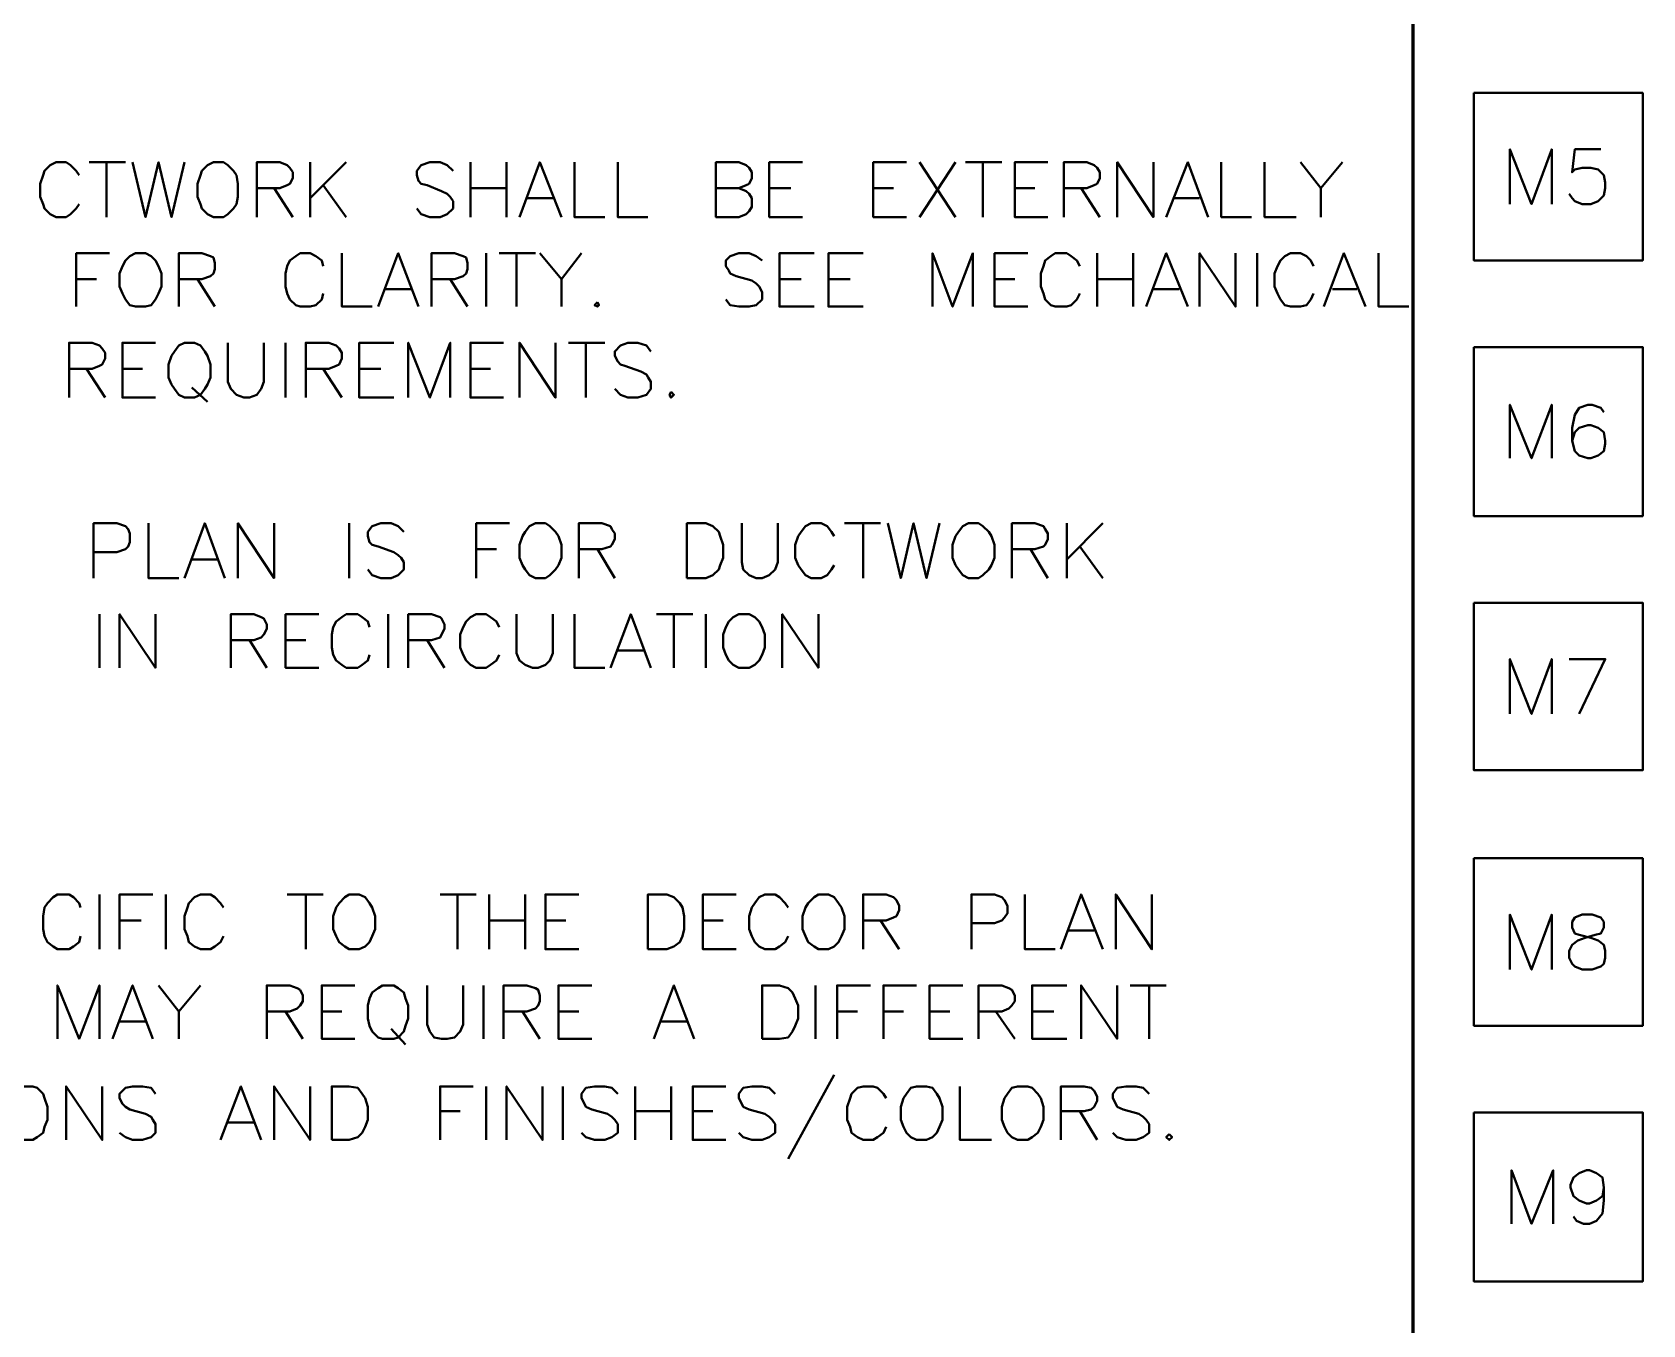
# Model space of a CAD drawing. Header units: inches. Extents: x 5 to 516, y -193 to 129.
# Drawn here: x 369.91 to 381.07, y -173.1 to -164.15 of the extents above; entities that cross this region are included whole.
import ezdxf

# ---------------------------------------------------------------- set-up
doc = ezdxf.new("R2010")
doc.units = ezdxf.units.IN
doc.header["$MEASUREMENT"] = 0
doc.layers.add('PDF10_Geometry', color=7, linetype='Continuous')

msp = doc.modelspace()

# ---------------------------------------------------------------- linework, layer by layer
at = {"layer": 'PDF10_Geometry', "lineweight": 60}
msp.add_lwpolyline([(379.478698, -189.1349122), (379.478698, -155.1162938)], dxfattribs=at)
at = {"layer": 'PDF10_Geometry', "lineweight": 40}
for points in [[(379.8986742, -164.5659066), (381.0686267, -164.5659066), (381.0686267, -165.7258595), (379.8986742, -165.7258595)], [(371.1690321, -165.0458871), (371.1290337, -165.0658863), (371.0890353, -165.1058847), (371.0790357, -165.1358835), (371.0590366, -165.195881), (371.0590366, -165.2858774), (371.0790357, -165.3358754), (371.0890353, -165.3658741), (371.1290337, -165.4058725), (371.1690321, -165.4258717), (371.2390292, -165.4258717), (371.269028, -165.4058725), (371.3090264, -165.3658741), (371.3290256, -165.3358754), (371.3390252, -165.2858774), (371.3390252, -165.195881), (371.3290256, -165.1358835), (371.3090264, -165.1058847), (371.269028, -165.0658863), (371.2390292, -165.0458871)], [(370.6290472, -165.6758615), (370.5890489, -165.6958607), (370.5590501, -165.7258595), (370.5390509, -165.7658579), (370.5190517, -165.8158559), (370.5190517, -165.9058522), (370.5390509, -165.9558502), (370.5590501, -165.9958485), (370.5890489, -166.0358469), (370.6290472, -166.0458465), (370.6990444, -166.0458465), (370.7390428, -166.0358469), (370.7690416, -165.9958485), (370.7890407, -165.9558502), (370.8090399, -165.9058522), (370.8090399, -165.8158559), (370.7890407, -165.7658579), (370.7690416, -165.7258595), (370.7390428, -165.6958607), (370.6990444, -165.6758615)], [(373.8289173, -166.0158477), (373.8089181, -166.0358469), (373.8289173, -166.0458465), (373.8389169, -166.0358469)], [(370.9690402, -166.2958364), (370.9290418, -166.3158356), (370.8990431, -166.3558339), (370.8790439, -166.3858327), (370.8590447, -166.4458303), (370.8590447, -166.5358266), (370.8790439, -166.5858246), (370.8990431, -166.6158234), (370.9290418, -166.6558217), (370.9690402, -166.6758209), (371.0390374, -166.6758209), (371.0790357, -166.6558217), (371.1090345, -166.6158234), (371.1290337, -166.5858246), (371.1490329, -166.5358266), (371.1490329, -166.4458303), (371.1290337, -166.3858327), (371.1090345, -166.3558339), (371.0790357, -166.3158356), (371.0390374, -166.2958364)], [(379.8986742, -166.3258351), (381.0686267, -166.3258351), (381.0686267, -167.4957876), (379.8986742, -167.4957876)], [(374.3389, -166.6358226), (374.3289004, -166.6558217), (374.3389, -166.6758209), (374.3588992, -166.6558217)], [(373.3989449, -167.5457856), (373.3589465, -167.5657848), (373.3289478, -167.6057832), (373.3089486, -167.6357819), (373.2889494, -167.6957795), (373.2889494, -167.7857759), (373.3089486, -167.8357738), (373.3289478, -167.8657726), (373.3589465, -167.905771), (373.3989449, -167.9257702), (373.4689421, -167.9257702), (373.4989409, -167.905771), (373.5389392, -167.8657726), (373.5589384, -167.8357738), (373.5789376, -167.7857759), (373.5789376, -167.6957795), (373.5589384, -167.6357819), (373.5389392, -167.6057832), (373.4989409, -167.5657848), (373.4689421, -167.5457856)], [(374.4488989, -167.9257702), (374.4488989, -167.5457856), (374.5788936, -167.5457856), (374.6288916, -167.5657848), (374.66889, -167.6057832), (374.6788895, -167.6357819), (374.6988887, -167.6957795), (374.6988887, -167.7857759), (374.6788895, -167.8357738), (374.66889, -167.8657726), (374.6288916, -167.905771), (374.5788936, -167.9257702)], [(376.3988231, -167.5457856), (376.3588247, -167.5657848), (376.3288259, -167.6057832), (376.3088267, -167.6357819), (376.2888276, -167.6957795), (376.2888276, -167.7857759), (376.3088267, -167.8357738), (376.3288259, -167.8657726), (376.3588247, -167.905771), (376.3988231, -167.9257702), (376.4688202, -167.9257702), (376.498819, -167.905771), (376.5388174, -167.8657726), (376.5588166, -167.8357738), (376.5788158, -167.7857759), (376.5788158, -167.6957795), (376.5588166, -167.6357819), (376.5388174, -167.6057832), (376.498819, -167.5657848), (376.4688202, -167.5457856)], [(379.8986742, -168.0957633), (381.0686267, -168.0957633), (381.0686267, -169.2557162), (379.8986742, -169.2557162)], [(374.8088843, -168.17576), (374.7688859, -168.1957592), (374.7388871, -168.225758), (374.7188879, -168.2657564), (374.6988887, -168.3157543), (374.6988887, -168.4057507), (374.7188879, -168.4557486), (374.7388871, -168.495747), (374.7688859, -168.5257458), (374.8088843, -168.545745), (374.8788814, -168.545745), (374.9188798, -168.5257458), (374.9488786, -168.495747), (374.9688778, -168.4557486), (374.988877, -168.4057507), (374.988877, -168.3157543), (374.9688778, -168.2657564), (374.9488786, -168.225758), (374.9188798, -168.1957592), (374.8788814, -168.17576)], [(379.8986742, -169.8656914), (381.0686267, -169.8656914), (381.0686267, -171.0256443), (379.8986742, -171.0256443)], [(372.1089871, -170.1156812), (372.0789884, -170.1356804), (372.03899, -170.1756788), (372.0189908, -170.2056776), (371.9989916, -170.2656751), (371.9989916, -170.3556715), (372.0189908, -170.4056695), (372.03899, -170.4456678), (372.0789884, -170.4756666), (372.1089871, -170.4956658), (372.1789843, -170.4956658), (372.2189827, -170.4756666), (372.2489814, -170.4456678), (372.2689806, -170.4056695), (372.2889798, -170.3556715), (372.2889798, -170.2656751), (372.2689806, -170.2056776), (372.2489814, -170.1756788), (372.2189827, -170.1356804), (372.1789843, -170.1156812)], [(374.1789065, -170.4956658), (374.1789065, -170.1156812), (374.3089012, -170.1156812), (374.3588992, -170.1356804), (374.3988975, -170.1756788), (374.4188967, -170.2056776), (374.4288963, -170.2656751), (374.4288963, -170.3556715), (374.4188967, -170.4056695), (374.3988975, -170.4456678), (374.3588992, -170.4756666), (374.3089012, -170.4956658)], [(375.3588653, -170.1156812), (375.3288665, -170.1356804), (375.2888682, -170.1756788), (375.268869, -170.2056776), (375.2488698, -170.2656751), (375.2488698, -170.3556715), (375.268869, -170.4056695), (375.2888682, -170.4456678), (375.3288665, -170.4756666), (375.3588653, -170.4956658), (375.4288625, -170.4956658), (375.4688609, -170.4756666), (375.4988596, -170.4456678), (375.5188588, -170.4056695), (375.538858, -170.3556715), (375.538858, -170.2656751), (375.5188588, -170.2056776), (375.4988596, -170.1756788), (375.4688609, -170.1356804), (375.4288625, -170.1156812)], [(380.6486471, -170.2556755), (380.5986491, -170.2756747), (380.5786499, -170.3056735), (380.5786499, -170.3456719), (380.5986491, -170.3856703), (380.6286479, -170.3956699), (380.7086447, -170.4156691), (380.7586426, -170.4356682), (380.798641, -170.465667), (380.8086406, -170.5056654), (380.8086406, -170.5556634), (380.798641, -170.5956617), (380.7786418, -170.6156609), (380.7186443, -170.6356601), (380.6486471, -170.6356601), (380.5986491, -170.6156609), (380.5786499, -170.5956617), (380.5586508, -170.5556634), (380.5586508, -170.5056654), (380.5786499, -170.465667), (380.6186483, -170.4356682), (380.6686463, -170.4156691), (380.7386435, -170.3956699), (380.7786418, -170.3856703), (380.798641, -170.3456719), (380.798641, -170.3056735), (380.7786418, -170.2756747), (380.7186443, -170.2556755)], [(372.3389812, -170.7456556), (372.3089824, -170.7656548), (372.268984, -170.7956536), (372.2489848, -170.835652), (372.2389852, -170.88565), (372.2389852, -170.9756463), (372.2489848, -171.0256443), (372.268984, -171.0656427), (372.3089824, -171.105641), (372.3389812, -171.1156406), (372.4189779, -171.1156406), (372.4489767, -171.105641), (372.4889751, -171.0656427), (372.4989747, -171.0256443), (372.5189739, -170.9756463), (372.5189739, -170.88565), (372.4989747, -170.835652), (372.4889751, -170.7956536), (372.4489767, -170.7656548), (372.4189779, -170.7456556)], [(374.9688778, -171.1156406), (374.9688778, -170.7456556), (375.0888729, -170.7456556), (375.1488705, -170.7656548), (375.1788692, -170.7956536), (375.1988684, -170.835652), (375.2188676, -170.88565), (375.2188676, -170.9756463), (375.1988684, -171.0256443), (375.1788692, -171.0656427), (375.1488705, -171.105641), (375.0888729, -171.1156406)], [(369.8390895, -171.4456272), (369.8090907, -171.4556268), (369.7690923, -171.4956252), (369.7490931, -171.525624), (369.7390936, -171.5856215), (369.7390936, -171.6756179), (369.7490931, -171.7256159), (369.7690923, -171.7656142), (369.8090907, -171.795613), (369.8390895, -171.8156122), (369.9190862, -171.8156122), (369.949085, -171.795613), (369.9890834, -171.7656142), (369.999083, -171.7256159), (370.0190822, -171.6756179), (370.0190822, -171.5856215), (369.999083, -171.525624), (369.9890834, -171.4956252), (369.949085, -171.4556268), (369.9190862, -171.4456272)], [(371.988992, -171.8156122), (371.988992, -171.4456272), (372.1089871, -171.4456272), (372.1689847, -171.4556268), (372.1989835, -171.4956252), (372.2189827, -171.525624), (372.2389819, -171.5856215), (372.2389819, -171.6756179), (372.2189827, -171.7256159), (372.1989835, -171.7656142), (372.1689847, -171.795613), (372.1089871, -171.8156122)], [(376.0388377, -171.4456272), (375.9988393, -171.4556268), (375.9688406, -171.4956252), (375.9488414, -171.525624), (375.9288422, -171.5856215), (375.9288422, -171.6756179), (375.9488414, -171.7256159), (375.9688406, -171.7656142), (375.9988393, -171.795613), (376.0388377, -171.8156122), (376.1088349, -171.8156122), (376.1488332, -171.795613), (376.178832, -171.7656142), (376.1988312, -171.7256159), (376.2188304, -171.6756179), (376.2188304, -171.5856215), (376.1988312, -171.525624), (376.178832, -171.4956252), (376.1488332, -171.4556268), (376.1088349, -171.4456272)], [(376.7388025, -171.4456272), (376.6988041, -171.4556268), (376.6688053, -171.4956252), (376.6488062, -171.525624), (376.628807, -171.5856215), (376.628807, -171.6756179), (376.6488062, -171.7256159), (376.6688053, -171.7656142), (376.6988041, -171.795613), (376.7388025, -171.8156122), (376.8087997, -171.8156122), (376.8387984, -171.795613), (376.8787968, -171.7656142), (376.898796, -171.7256159), (376.9187952, -171.6756179), (376.9187952, -171.5856215), (376.898796, -171.525624), (376.8787968, -171.4956252), (376.8387984, -171.4556268), (376.8087997, -171.4456272)], [(379.8986742, -171.6256199), (381.0686267, -171.6256199), (381.0686267, -172.7955724), (379.8986742, -172.7955724)], [(377.7887565, -171.7756138), (377.7687573, -171.795613), (377.7887565, -171.8156122), (377.8087557, -171.795613)]]:
    msp.add_lwpolyline(points, close=True, dxfattribs=at)
for points in [[(380.1486606, -165.3358754), (380.1486606, -164.9558908), (380.2986545, -165.3358754), (380.4386489, -164.9558908), (380.4386489, -165.3358754)], [(380.7786384, -164.9558908), (380.5986457, -164.9558908), (380.5786466, -165.1158843), (380.5986457, -165.0958851), (380.6486437, -165.0858855), (380.7086413, -165.0858855), (380.7586392, -165.0958851), (380.7986376, -165.1358835), (380.8086372, -165.1858814), (380.8086372, -165.2258798), (380.7986376, -165.2758778), (380.7586392, -165.3158762), (380.7086413, -165.3358754), (380.6486437, -165.3358754), (380.5986457, -165.3158762), (380.5786466, -165.295877), (380.5586474, -165.2658782)], [(370.2390732, -165.1358835), (370.2190741, -165.1058847), (370.1790757, -165.0658863), (370.1490769, -165.0458871), (370.0790797, -165.0458871), (370.0390814, -165.0658863), (369.999083, -165.1058847), (369.9890834, -165.1358835), (369.9690842, -165.195881), (369.9690842, -165.2858774), (369.9890834, -165.3358754), (369.999083, -165.3658741), (370.0390814, -165.4058725), (370.0790797, -165.4258717), (370.1490769, -165.4258717), (370.1790757, -165.4058725), (370.2190741, -165.3658741), (370.2390732, -165.3358754)], [(370.3090602, -165.0458871), (370.5590501, -165.0458871)], [(370.4290554, -165.0458871), (370.4290554, -165.4258717)], [(370.6090548, -165.0458871), (370.6990512, -165.4258717), (370.7890475, -165.0458871), (370.8790439, -165.4258717), (370.9690402, -165.0458871)], [(371.4690131, -165.4258717), (371.4690131, -165.0458871), (371.6290066, -165.0458871), (371.6790046, -165.0658863), (371.6990038, -165.0858855), (371.719003, -165.1158843), (371.719003, -165.1558827), (371.6990038, -165.195881), (371.6790046, -165.2058806), (371.6290066, -165.2258798), (371.4690131, -165.2258798)], [(372.0889947, -165.0458871), (371.8390049, -165.295877)], [(371.8390083, -165.0458871), (371.8390083, -165.4258717)], [(372.8289579, -165.1058847), (372.7889595, -165.0658863), (372.7389616, -165.0458871), (372.6689644, -165.0458871), (372.6089668, -165.0658863), (372.578968, -165.1058847), (372.578968, -165.1358835), (372.5889676, -165.1758818), (372.6089668, -165.195881), (372.6489652, -165.2058806), (372.7489611, -165.245879), (372.7889595, -165.2658782), (372.8089587, -165.2858774), (372.8289579, -165.3158762), (372.8289579, -165.3658741), (372.7889595, -165.4058725), (372.7389616, -165.4258717), (372.6689644, -165.4258717), (372.6089668, -165.4058725), (372.578968, -165.3658741)], [(372.948953, -165.0458871), (372.948953, -165.4258717)], [(373.198953, -165.0458871), (373.198953, -165.4258717)], [(373.288946, -165.4258717), (373.4289403, -165.0458871), (373.5789342, -165.4258717)], [(373.6689238, -165.0458871), (373.6689238, -165.4258717), (373.8789153, -165.4258717)], [(373.9689184, -165.0458871), (373.9689184, -165.4258717), (374.1789099, -165.4258717)], [(374.8088843, -165.2258798), (374.8588822, -165.245879), (374.8788814, -165.2658782), (374.8988806, -165.295877), (374.8988806, -165.3558745), (374.8788814, -165.3858733), (374.8588822, -165.4058725), (374.8088843, -165.4258717), (374.6488908, -165.4258717), (374.6488908, -165.0458871), (374.8088843, -165.0458871), (374.8588822, -165.0658863), (374.8788814, -165.0858855), (374.8988806, -165.1158843), (374.8988806, -165.1558827), (374.8788814, -165.195881), (374.8588822, -165.2058806), (374.8088843, -165.2258798), (374.6488908, -165.2258798)], [(375.248863, -165.4258717), (375.0188723, -165.4258717), (375.0188723, -165.0458871), (375.248863, -165.0458871)], [(375.9688338, -165.4258717), (375.7388431, -165.4258717), (375.7388431, -165.0458871), (375.9688338, -165.0458871)], [(376.3088166, -165.0458871), (376.0588267, -165.4258717)], [(376.0588301, -165.0458871), (376.30882, -165.4258717)], [(376.3788171, -165.0458871), (376.628807, -165.0458871)], [(376.4988122, -165.0458871), (376.4988122, -165.4258717)], [(376.9488008, -165.4258717), (376.7188101, -165.4258717), (376.7188101, -165.0458871), (376.9488008, -165.0458871)], [(377.0587895, -165.4258717), (377.0587895, -165.0458871), (377.218783, -165.0458871), (377.268781, -165.0658863), (377.2887802, -165.0858855), (377.3087794, -165.1158843), (377.3087794, -165.1558827), (377.2887802, -165.195881), (377.268781, -165.2058806), (377.218783, -165.2258798), (377.0587895, -165.2258798)], [(377.4287711, -165.4258717), (377.4287711, -165.0458871), (377.6787609, -165.4258717), (377.6787609, -165.0458871)], [(377.7687641, -165.4258717), (377.918758, -165.0458871), (378.0587523, -165.4258717)], [(378.1487418, -165.0458871), (378.1487418, -165.4258717), (378.3587333, -165.4258717)], [(378.4487364, -165.0458871), (378.4487364, -165.4258717), (378.6687275, -165.4258717)], [(378.6987229, -165.0458871), (378.8387172, -165.2258798), (378.8387172, -165.4258717)], [(378.9887077, -165.0458871), (378.8387138, -165.2258798)], [(371.5890083, -165.2258798), (371.719003, -165.4258717)], [(371.9290012, -165.2058806), (372.0889947, -165.4258717)], [(372.948953, -165.2258798), (373.1989429, -165.2258798)], [(373.3389406, -165.295877), (373.5189333, -165.295877)], [(375.0188723, -165.2258798), (375.1688663, -165.2258798)], [(375.7388431, -165.2258798), (375.8788374, -165.2258798)], [(376.7188101, -165.2258798), (376.8588044, -165.2258798)], [(377.1787846, -165.2258798), (377.3087794, -165.4258717)], [(377.8287548, -165.295877), (377.9987479, -165.295877)], [(370.2190673, -166.0458465), (370.2190673, -165.6758615), (370.4490579, -165.6758615)], [(370.9290418, -166.0458465), (370.9290418, -165.6758615), (371.0890353, -165.6758615), (371.1490329, -165.6958607), (371.1690321, -165.7058603), (371.1790317, -165.7458587), (371.1790317, -165.7858571), (371.1690321, -165.8158559), (371.1490329, -165.835855), (371.0890353, -165.8558542), (370.9290418, -165.8558542)], [(371.9290012, -165.7658579), (371.9190016, -165.7258595), (371.8790033, -165.6958607), (371.8390049, -165.6758615), (371.7690077, -165.6758615), (371.7390089, -165.6958607), (371.6990106, -165.7258595), (371.6790114, -165.7658579), (371.6690118, -165.8158559), (371.6690118, -165.9058522), (371.6790114, -165.9558502), (371.6990106, -165.9958485), (371.7390089, -166.0358469), (371.7690077, -166.0458465), (371.8390049, -166.0458465), (371.8790033, -166.0358469), (371.9190016, -165.9958485), (371.9290012, -165.9558502)], [(372.0589926, -165.6758615), (372.0589926, -166.0458465), (372.268984, -166.0458465)], [(372.308979, -166.0458465), (372.4489733, -165.6758615), (372.5889676, -166.0458465)], [(372.6789742, -166.0458465), (372.6789742, -165.6758615), (372.8389677, -165.6758615), (372.8989652, -165.6958607), (372.9189644, -165.7058603), (372.928964, -165.7458587), (372.928964, -165.7858571), (372.9189644, -165.8158559), (372.8989652, -165.835855), (372.8389677, -165.8558542), (372.6789742, -165.8558542)], [(373.0589519, -165.6758615), (373.0589519, -166.0458465)], [(373.1489449, -165.6758615), (373.3989347, -165.6758615)], [(373.26894, -165.6758615), (373.26894, -166.0458465)], [(373.4289335, -165.6758615), (373.5789274, -165.8558542), (373.5789274, -166.0458465)], [(373.7189319, -165.6758615), (373.5789376, -165.8558542)], [(374.9688778, -165.7258595), (374.9288794, -165.6958607), (374.8788814, -165.6758615), (374.8088843, -165.6758615), (374.7488867, -165.6958607), (374.7188879, -165.7258595), (374.7188879, -165.7658579), (374.7388871, -165.7958567), (374.7488867, -165.8158559), (374.7888851, -165.835855), (374.8988806, -165.8658538), (374.9288794, -165.885853), (374.9488786, -165.9058522), (374.9688778, -165.9458506), (374.9688778, -165.9958485), (374.9288794, -166.0358469), (374.8788814, -166.0458465), (374.8088843, -166.0458465), (374.7488867, -166.0358469), (374.7188879, -165.9958485)], [(375.3288632, -166.0458465), (375.0888729, -166.0458465), (375.0888729, -165.6758615), (375.3288632, -165.6758615)], [(375.6688426, -166.0458465), (375.4288523, -166.0458465), (375.4288523, -165.6758615), (375.6688426, -165.6758615)], [(376.1488231, -166.0458465), (376.1488231, -165.6758615), (376.2888174, -166.0458465), (376.4288117, -165.6758615), (376.4288117, -166.0458465)], [(376.8087997, -166.0458465), (376.578809, -166.0458465), (376.578809, -165.6758615), (376.8087997, -165.6758615)], [(377.1687884, -165.7658579), (377.1487892, -165.7258595), (377.1087909, -165.6958607), (377.0787921, -165.6758615), (376.9987953, -165.6758615), (376.9687966, -165.6958607), (376.9287982, -165.7258595), (376.9187986, -165.7658579), (376.8987994, -165.8158559), (376.8987994, -165.9058522), (376.9187986, -165.9558502), (376.9287982, -165.9958485), (376.9687966, -166.0358469), (376.9987953, -166.0458465), (377.0787921, -166.0458465), (377.1087909, -166.0358469), (377.1487892, -165.9958485), (377.1687884, -165.9558502)], [(377.2887836, -165.6758615), (377.2887836, -166.0458465)], [(377.53877, -165.6758615), (377.53877, -166.0458465)], [(377.628763, -166.0458465), (377.7687573, -165.6758615), (377.9187512, -166.0458465)], [(377.9987581, -166.0458465), (377.9987581, -165.6758615), (378.248748, -166.0458465), (378.248748, -165.6758615)], [(378.3987419, -165.6758615), (378.3987419, -166.0458465)], [(378.7887159, -165.7658579), (378.7687167, -165.7258595), (378.7387179, -165.6958607), (378.6987195, -165.6758615), (378.6287224, -165.6758615), (378.588724, -165.6958607), (378.5587252, -165.7258595), (378.538726, -165.7658579), (378.5187268, -165.8158559), (378.5187268, -165.9058522), (378.538726, -165.9558502), (378.5587252, -165.9958485), (378.588724, -166.0358469), (378.6287224, -166.0458465), (378.6987195, -166.0458465), (378.7387179, -166.0358469), (378.7687167, -165.9958485), (378.7887159, -165.9558502)], [(378.8587164, -166.0458465), (378.9987107, -165.6758615), (379.1487046, -166.0458465)], [(379.2387078, -165.6758615), (379.2387078, -166.0458465), (379.4486992, -166.0458465)], [(370.2190673, -165.8558542), (370.3590616, -165.8558542)], [(371.0590332, -165.8558542), (371.1790283, -166.0458465)], [(372.8089655, -165.8558542), (372.9289606, -166.0458465)], [(375.0888729, -165.8558542), (375.2388668, -165.8558542)], [(375.4288523, -165.8558542), (375.5788462, -165.8558542)], [(376.578809, -165.8558542), (376.7188033, -165.8558542)], [(377.2887836, -165.8558542), (377.5387734, -165.8558542)], [(372.3589872, -165.9258514), (372.5389798, -165.9258514)], [(377.6787711, -165.9258514), (377.8587638, -165.9258514)], [(378.9187208, -165.9258514), (379.0887138, -165.9258514)], [(370.1690727, -166.6758209), (370.1690727, -166.2958364), (370.3290662, -166.2958364), (370.3790642, -166.3158356), (370.3990634, -166.3358347), (370.4190625, -166.3658335), (370.4190625, -166.4058319), (370.3990634, -166.4458303), (370.3790642, -166.4558299), (370.3290662, -166.4758291), (370.1690727, -166.4758291)], [(370.7690449, -166.6758209), (370.5390543, -166.6758209), (370.5390543, -166.2958364), (370.7690449, -166.2958364)], [(371.2690212, -166.2958364), (371.2690212, -166.5658254), (371.2890204, -166.6158234), (371.3290188, -166.6558217), (371.3790168, -166.6758209), (371.4190152, -166.6758209), (371.4690131, -166.6558217), (371.4990119, -166.6158234), (371.5190111, -166.5658254), (371.5190111, -166.2958364)], [(371.669005, -166.2958364), (371.669005, -166.6758209)], [(371.8090061, -166.6758209), (371.8090061, -166.2958364), (371.9689996, -166.2958364), (372.0189976, -166.3158356), (372.0389968, -166.3358347), (372.0589959, -166.3658335), (372.0589959, -166.4058319), (372.0389968, -166.4458303), (372.0189976, -166.4558299), (371.9689996, -166.4758291), (371.8090061, -166.4758291)], [(372.4189779, -166.6758209), (372.1789877, -166.6758209), (372.1789877, -166.2958364), (372.4189779, -166.2958364)], [(372.5189807, -166.6758209), (372.5189807, -166.2958364), (372.6689746, -166.6758209), (372.8089689, -166.2958364), (372.8089689, -166.6758209)], [(373.1789437, -166.6758209), (372.948953, -166.6758209), (372.948953, -166.2958364), (373.1789437, -166.2958364)], [(373.288946, -166.6758209), (373.288946, -166.2958364), (373.5389358, -166.6758209), (373.5389358, -166.2958364)], [(373.6289254, -166.2958364), (373.8789153, -166.2958364)], [(373.7489205, -166.2958364), (373.7489205, -166.6758209)], [(374.1989124, -166.3558339), (374.1689137, -166.3158356), (374.1089161, -166.2958364), (374.0389189, -166.2958364), (373.988921, -166.3158356), (373.9489226, -166.3558339), (373.9489226, -166.3858327), (373.9689218, -166.4258311), (373.988921, -166.4458303), (374.0189197, -166.4558299), (374.1289153, -166.4958282), (374.1689137, -166.5158274), (374.1789132, -166.5358266), (374.1989124, -166.5658254), (374.1989124, -166.6158234), (374.1689137, -166.6558217), (374.1089161, -166.6758209), (374.0389189, -166.6758209), (373.988921, -166.6558217), (373.9489226, -166.6158234)], [(370.2890678, -166.4758291), (370.4190625, -166.6758209)], [(370.5390543, -166.4758291), (370.6790486, -166.4758291)], [(371.9290012, -166.4758291), (372.0589959, -166.6758209)], [(372.1789877, -166.4758291), (372.3289816, -166.4758291)], [(372.948953, -166.4758291), (373.0889473, -166.4758291)], [(371.0190348, -166.6058238), (371.1290303, -166.7058197)], [(380.1486606, -167.0958039), (380.1486606, -166.7258189), (380.2986545, -167.0958039), (380.4386489, -166.7258189), (380.4386489, -167.0958039)], [(380.7986376, -166.7758169), (380.7786384, -166.7458181), (380.7186409, -166.7258189), (380.6886421, -166.7258189), (380.6286445, -166.7458181), (380.5986457, -166.7958161), (380.5786466, -166.8858124), (380.5786466, -166.9758087), (380.5986457, -167.0458059), (380.6286445, -167.0758047), (380.6886421, -167.0958039), (380.7086413, -167.0958039), (380.7586392, -167.0758047), (380.7986376, -167.0458059), (380.8086372, -166.9958079), (380.8086372, -166.9758087), (380.7986376, -166.9158112), (380.7586392, -166.8858124), (380.7086413, -166.8658132), (380.6886421, -166.8658132), (380.6286445, -166.8858124), (380.5986457, -166.9158112), (380.5786466, -166.9758087)], [(370.3390624, -167.9257702), (370.3390624, -167.5457856), (370.4990559, -167.5457856), (370.5590535, -167.5657848), (370.5790527, -167.585784), (370.5890523, -167.6157828), (370.5890523, -167.6757803), (370.5790527, -167.7057791), (370.5590535, -167.7257783), (370.4990559, -167.7457775), (370.3390624, -167.7457775)], [(370.7190538, -167.5457856), (370.7190538, -167.9257702), (370.9290452, -167.9257702)], [(370.9690402, -167.9257702), (371.1090345, -167.5457856), (371.2490288, -167.9257702)], [(371.3390218, -167.9257702), (371.3390218, -167.5457856), (371.5890116, -167.9257702), (371.5890116, -167.5457856)], [(372.1089871, -167.5457856), (372.1089871, -167.9257702)], [(372.4889785, -167.6057832), (372.4489801, -167.5657848), (372.3989821, -167.5457856), (372.328985, -167.5457856), (372.2689874, -167.5657848), (372.2389886, -167.6057832), (372.2389886, -167.6357819), (372.2489882, -167.6757803), (372.2689874, -167.6957795), (372.3089858, -167.7057791), (372.4189813, -167.7457775), (372.4489801, -167.7657767), (372.4689793, -167.7857759), (372.4889785, -167.8157746), (372.4889785, -167.8657726), (372.4489801, -167.905771), (372.3989821, -167.9257702), (372.328985, -167.9257702), (372.2689874, -167.905771), (372.2389886, -167.8657726)], [(372.9889514, -167.9257702), (372.9889514, -167.5457856), (373.2189421, -167.5457856)], [(373.698926, -167.9257702), (373.698926, -167.5457856), (373.8589195, -167.5457856), (373.918917, -167.5657848), (373.9289166, -167.585784), (373.9489158, -167.6157828), (373.9489158, -167.6557811), (373.9289166, -167.6957795), (373.918917, -167.7057791), (373.8589195, -167.7257783), (373.698926, -167.7257783)], [(374.8288767, -167.5457856), (374.8288767, -167.8157746), (374.8388763, -167.8657726), (374.8788746, -167.905771), (374.9288726, -167.9257702), (374.968871, -167.9257702), (375.018869, -167.905771), (375.0588673, -167.8657726), (375.0788665, -167.8157746), (375.0788665, -167.5457856)], [(375.4688507, -167.6357819), (375.4488515, -167.6057832), (375.4188527, -167.5657848), (375.3788543, -167.5457856), (375.3088572, -167.5457856), (375.2688588, -167.5657848), (375.23886, -167.6057832), (375.2188608, -167.6357819), (375.1988616, -167.6957795), (375.1988616, -167.7857759), (375.2188608, -167.8357738), (375.23886, -167.8657726), (375.2688588, -167.905771), (375.3088572, -167.9257702), (375.3788543, -167.9257702), (375.4188527, -167.905771), (375.4488515, -167.8657726), (375.4688507, -167.8357738)], [(375.5388512, -167.5457856), (375.7888411, -167.5457856)], [(375.6688426, -167.5457856), (375.6688426, -167.9257702)], [(375.8388458, -167.5457856), (375.9288422, -167.9257702), (376.0188385, -167.5457856), (376.1088349, -167.9257702), (376.1988312, -167.5457856)], [(376.6988041, -167.9257702), (376.6988041, -167.5457856), (376.8587976, -167.5457856), (376.9187952, -167.5657848), (376.9287948, -167.585784), (376.948794, -167.6157828), (376.948794, -167.6557811), (376.9287948, -167.6957795), (376.9187952, -167.7057791), (376.8587976, -167.7257783), (376.6988041, -167.7257783)], [(377.3287819, -167.5457856), (377.0787921, -167.7957754)], [(377.0787955, -167.5457856), (377.0787955, -167.9257702)], [(372.9889514, -167.7257783), (373.1289457, -167.7257783)], [(373.8289173, -167.7257783), (373.9489124, -167.9257702)], [(376.8287955, -167.7257783), (376.9487906, -167.9257702)], [(377.1687884, -167.7057791), (377.3287819, -167.9257702)], [(371.0190348, -167.7957754), (371.1990275, -167.7957754)], [(370.3790608, -168.17576), (370.3790608, -168.545745)], [(370.5190483, -168.545745), (370.5190483, -168.17576), (370.7690382, -168.545745), (370.7690382, -168.17576)], [(371.2890272, -168.545745), (371.2890272, -168.17576), (371.4490207, -168.17576), (371.4990187, -168.1957592), (371.5190179, -168.2057588), (371.5390171, -168.2457572), (371.5390171, -168.275756), (371.5190179, -168.3157543), (371.4990187, -168.3357535), (371.4490207, -168.3557527), (371.2890272, -168.3557527)], [(371.8989957, -168.545745), (371.669005, -168.545745), (371.669005, -168.17576), (371.8989957, -168.17576)], [(372.2489882, -168.2657564), (372.2389886, -168.225758), (372.1989903, -168.1957592), (372.1689915, -168.17576), (372.0889947, -168.17576), (372.0589959, -168.1957592), (372.0189976, -168.225758), (371.9989984, -168.2657564), (371.9889988, -168.3157543), (371.9889988, -168.4057507), (371.9989984, -168.4557486), (372.0189976, -168.495747), (372.0589959, -168.5257458), (372.0889947, -168.545745), (372.1689915, -168.545745), (372.1989903, -168.5257458), (372.2389886, -168.495747), (372.2489882, -168.4557486)], [(372.3789796, -168.17576), (372.3789796, -168.545745)], [(372.5189807, -168.545745), (372.5189807, -168.17576), (372.6789742, -168.17576), (372.7389717, -168.1957592), (372.7489713, -168.2057588), (372.7689705, -168.2457572), (372.7689705, -168.275756), (372.7489713, -168.3157543), (372.7389717, -168.3357535), (372.6789742, -168.3557527), (372.5189807, -168.3557527)], [(373.1489449, -168.2657564), (373.1289457, -168.225758), (373.0889473, -168.1957592), (373.0589486, -168.17576), (372.9889514, -168.17576), (372.948953, -168.1957592), (372.9189542, -168.225758), (372.8989551, -168.2657564), (372.8789559, -168.3157543), (372.8789559, -168.4057507), (372.8989551, -168.4557486), (372.9189542, -168.495747), (372.948953, -168.5257458), (372.9889514, -168.545745), (373.0589486, -168.545745), (373.0889473, -168.5257458), (373.1289457, -168.495747), (373.1489449, -168.4557486)], [(373.26894, -168.17576), (373.26894, -168.4457491), (373.2889392, -168.495747), (373.3289376, -168.5257458), (373.3789356, -168.545745), (373.4189339, -168.545745), (373.4689319, -168.5257458), (373.4989307, -168.495747), (373.5189299, -168.4457491), (373.5189299, -168.17576)], [(373.6689238, -168.17576), (373.6689238, -168.545745), (373.8789153, -168.545745)], [(373.9189238, -168.545745), (374.0589181, -168.17576), (374.1989124, -168.545745)], [(374.2389108, -168.17576), (374.4889007, -168.17576)], [(374.3589059, -168.17576), (374.3589059, -168.545745)], [(374.5788902, -168.17576), (374.5788902, -168.545745)], [(375.1088653, -168.545745), (375.1088653, -168.17576), (375.3588552, -168.545745), (375.3588552, -168.17576)], [(371.4190185, -168.3557527), (371.5390137, -168.545745)], [(371.669005, -168.3557527), (371.8089993, -168.3557527)], [(372.648972, -168.3557527), (372.7689671, -168.545745)], [(373.9689184, -168.4257499), (374.1489111, -168.4257499)], [(380.1486606, -168.865732), (380.1486606, -168.4857474), (380.2986545, -168.865732), (380.4386489, -168.4857474), (380.4386489, -168.865732)], [(380.6286479, -168.865732), (380.8086406, -168.4857474), (380.5586508, -168.4857474)], [(370.2490695, -170.2056776), (370.2390699, -170.1756788), (370.1990715, -170.1356804), (370.1690727, -170.1156812), (370.0890759, -170.1156812), (370.0590772, -170.1356804), (370.0190788, -170.1756788), (369.9990796, -170.2056776), (369.98908, -170.2656751), (369.98908, -170.3556715), (369.9990796, -170.4056695), (370.0190788, -170.4456678), (370.0590772, -170.4756666), (370.0890759, -170.4956658), (370.1690727, -170.4956658), (370.1990715, -170.4756666), (370.2390699, -170.4456678), (370.2490695, -170.4056695)], [(370.3790608, -170.1156812), (370.3790608, -170.4956658)], [(370.5190483, -170.4956658), (370.5190483, -170.1156812), (370.749039, -170.1156812)], [(370.8390353, -170.1156812), (370.8390353, -170.4956658)], [(371.2390326, -170.2056776), (371.2190335, -170.1756788), (371.1790351, -170.1356804), (371.1490363, -170.1156812), (371.0790391, -170.1156812), (371.0390408, -170.1356804), (370.9990424, -170.1756788), (370.9890428, -170.2056776), (370.9690436, -170.2656751), (370.9690436, -170.3556715), (370.9890428, -170.4056695), (370.9990424, -170.4456678), (371.0390408, -170.4756666), (371.0790391, -170.4956658), (371.1490363, -170.4956658), (371.1790351, -170.4756666), (371.2190335, -170.4456678), (371.2390326, -170.4056695)], [(371.6790148, -170.1156812), (371.9290046, -170.1156812)], [(371.8090061, -170.1156812), (371.8090061, -170.4956658)], [(372.7389649, -170.1156812), (372.9889548, -170.1156812)], [(372.8589601, -170.1156812), (372.8589601, -170.4956658)], [(373.0789579, -170.1156812), (373.0789579, -170.4956658)], [(373.3289444, -170.1156812), (373.3289444, -170.4956658)], [(373.6989226, -170.4956658), (373.4689319, -170.4956658), (373.4689319, -170.1156812), (373.6989226, -170.1156812)], [(374.7888885, -170.4956658), (374.5588978, -170.4956658), (374.5588978, -170.1156812), (374.7888885, -170.1156812)], [(375.1488637, -170.2056776), (375.1288645, -170.1756788), (375.0888661, -170.1356804), (375.0588673, -170.1156812), (374.9888702, -170.1156812), (374.9488718, -170.1356804), (374.918873, -170.1756788), (374.8988738, -170.2056776), (374.8788746, -170.2656751), (374.8788746, -170.3556715), (374.8988738, -170.4056695), (374.918873, -170.4456678), (374.9488718, -170.4756666), (374.9888702, -170.4956658), (375.0588673, -170.4956658), (375.0888661, -170.4756666), (375.1288645, -170.4456678), (375.1488637, -170.4056695)], [(375.6688426, -170.4956658), (375.6688426, -170.1156812), (375.8288361, -170.1156812), (375.878834, -170.1356804), (375.8988332, -170.1556796), (375.9188324, -170.195678), (375.9188324, -170.2256768), (375.8988332, -170.2656751), (375.878834, -170.2756747), (375.8288361, -170.2956739), (375.6688426, -170.2956739)], [(376.4188155, -170.4956658), (376.4188155, -170.1156812), (376.578809, -170.1156812), (376.628807, -170.1356804), (376.6488062, -170.1556796), (376.6688053, -170.195678), (376.6688053, -170.245676), (376.6488062, -170.2756747), (376.628807, -170.2956739), (376.578809, -170.3156731), (376.4188155, -170.3156731)], [(376.7887971, -170.1156812), (376.7887971, -170.4956658), (376.9987886, -170.4956658)], [(377.0387971, -170.4956658), (377.1787914, -170.1156812), (377.3287853, -170.4956658)], [(377.4187749, -170.4956658), (377.4187749, -170.1156812), (377.6687647, -170.4956658), (377.6687647, -170.1156812)], [(370.5190483, -170.2956739), (370.6690422, -170.2956739)], [(373.0789579, -170.2956739), (373.3289478, -170.2956739)], [(373.4689319, -170.2956739), (373.6089262, -170.2956739)], [(374.5588978, -170.2956739), (374.6988921, -170.2956739)], [(375.7888377, -170.2956739), (375.9188324, -170.4956658)], [(380.1486606, -170.6356601), (380.1486606, -170.2556755), (380.2986545, -170.6356601), (380.4386489, -170.2556755), (380.4386489, -170.6356601)], [(377.0887917, -170.3656711), (377.2687844, -170.3656711)], [(370.0890759, -171.1156406), (370.0890759, -170.7456556), (370.2390699, -171.1156406), (370.3790642, -170.7456556), (370.3790642, -171.1156406)], [(370.4690537, -171.1156406), (370.609048, -170.7456556), (370.7490424, -171.1156406)], [(370.7890407, -170.7456556), (370.9290351, -170.9256483), (370.9290351, -171.1156406)], [(371.0790256, -170.7456556), (370.9290317, -170.9256483)], [(371.5390137, -171.1156406), (371.5390137, -170.7456556), (371.6990072, -170.7456556), (371.7490051, -170.7656548), (371.7690043, -170.7756544), (371.7890035, -170.8156528), (371.7890035, -170.8556512), (371.7690043, -170.88565), (371.7490051, -170.9056492), (371.6990072, -170.9256483), (371.5390137, -170.9256483)], [(372.1489957, -171.1156406), (371.919005, -171.1156406), (371.919005, -170.7456556), (372.1489957, -170.7456556)], [(372.648972, -170.7456556), (372.648972, -171.0156447), (372.6689712, -171.0656427), (372.69897, -171.105641), (372.7489679, -171.1156406), (372.7889663, -171.1156406), (372.8389643, -171.105641), (372.8789626, -171.0656427), (372.8989618, -171.0156447), (372.8989618, -170.7456556)], [(373.0389595, -170.7456556), (373.0389595, -171.1156406)], [(373.1789471, -171.1156406), (373.1789471, -170.7456556), (373.3389406, -170.7456556), (373.3989381, -170.7656548), (373.4189373, -170.7756544), (373.4289369, -170.8156528), (373.4289369, -170.8556512), (373.4189373, -170.88565), (373.3989381, -170.9056492), (373.3389406, -170.9256483), (373.1789471, -170.9256483)], [(373.7889291, -171.1156406), (373.5589384, -171.1156406), (373.5589384, -170.7456556), (373.7889291, -170.7456556)], [(374.2189048, -171.1156406), (374.3588992, -170.7456556), (374.4988935, -171.1156406)], [(375.3388594, -170.7456556), (375.3388594, -171.1156406)], [(375.4888567, -171.1156406), (375.4888567, -170.7456556), (375.7188473, -170.7456556)], [(375.8088437, -171.1156406), (375.8088437, -170.7456556), (376.0388343, -170.7456556)], [(376.3588213, -171.1156406), (376.1288307, -171.1156406), (376.1288307, -170.7456556), (376.3588213, -170.7456556)], [(376.4688101, -171.1156406), (376.4688101, -170.7456556), (376.6288036, -170.7456556), (376.6788015, -170.7656548), (376.6988007, -170.7756544), (376.7187999, -170.8156528), (376.7187999, -170.8556512), (376.6988007, -170.88565), (376.6788015, -170.9056492), (376.6288036, -170.9256483), (376.4688101, -170.9256483)], [(377.0787955, -171.1156406), (376.8388052, -171.1156406), (376.8388052, -170.7456556), (377.0787955, -170.7456556)], [(377.1787846, -171.1156406), (377.1787846, -170.7456556), (377.4287745, -171.1156406), (377.4287745, -170.7456556)], [(377.5187776, -170.7456556), (377.7687675, -170.7456556)], [(377.6487689, -170.7456556), (377.6487689, -171.1156406)], [(370.5190483, -170.9956455), (370.699041, -170.9956455)], [(371.669005, -170.9256483), (371.7890001, -171.1156406)], [(371.919005, -170.9256483), (372.0589993, -170.9256483)], [(373.3089384, -170.9256483), (373.4289335, -171.1156406)], [(373.5589384, -170.9256483), (373.6989327, -170.9256483)], [(374.2688994, -170.9956455), (374.4488921, -170.9956455)], [(375.4888567, -170.9256483), (375.628851, -170.9256483)], [(375.8088437, -170.9256483), (375.948838, -170.9256483)], [(376.1288307, -170.9256483), (376.268825, -170.9256483)], [(376.5888052, -170.9256483), (376.7187999, -171.1156406)], [(376.8388052, -170.9256483), (376.9887991, -170.9256483)], [(372.3989855, -171.0456435), (372.4989815, -171.155639)], [(375.4688507, -171.3656305), (375.1488637, -171.9456069)], [(370.1490667, -171.8156122), (370.1490667, -171.4456272), (370.3990566, -171.8156122), (370.3990566, -171.4456272)], [(370.7690483, -171.4956252), (370.7390496, -171.4556268), (370.679052, -171.4456272), (370.6090548, -171.4456272), (370.5590569, -171.4556268), (370.5190585, -171.4956252), (370.5190585, -171.525624), (370.5390577, -171.5656223), (370.5590569, -171.5856215), (370.5890556, -171.6056207), (370.6990512, -171.6356195), (370.7390496, -171.6556187), (370.7490491, -171.6756179), (370.7690483, -171.7056167), (370.7690483, -171.7656142), (370.7390496, -171.795613), (370.679052, -171.8156122), (370.6090548, -171.8156122), (370.5590569, -171.795613), (370.5190585, -171.7656142)], [(371.2190267, -171.8156122), (371.359021, -171.4456272), (371.4990153, -171.8156122)], [(371.5890083, -171.8156122), (371.5890083, -171.4456272), (371.8389981, -171.8156122), (371.8389981, -171.4456272)], [(372.7389649, -171.8156122), (372.7389649, -171.4456272), (372.9689556, -171.4456272)], [(373.0589519, -171.4456272), (373.0589519, -171.8156122)], [(373.198953, -171.8156122), (373.198953, -171.4456272), (373.4489429, -171.8156122), (373.4489429, -171.4456272)], [(373.588927, -171.4456272), (373.588927, -171.8156122)], [(373.9689184, -171.4956252), (373.92892, -171.4556268), (373.878922, -171.4456272), (373.8089249, -171.4456272), (373.7489273, -171.4556268), (373.7189285, -171.4956252), (373.7189285, -171.525624), (373.7389277, -171.5656223), (373.7489273, -171.5856215), (373.7889257, -171.6056207), (373.8989212, -171.6356195), (373.92892, -171.6556187), (373.9489192, -171.6756179), (373.9689184, -171.7056167), (373.9689184, -171.7656142), (373.92892, -171.795613), (373.878922, -171.8156122), (373.8089249, -171.8156122), (373.7489273, -171.795613), (373.7189285, -171.7656142)], [(374.0889135, -171.4456272), (374.0889135, -171.8156122)], [(374.3389, -171.4456272), (374.3389, -171.8156122)], [(374.7188879, -171.8156122), (374.4888973, -171.8156122), (374.4888973, -171.4456272), (374.7188879, -171.4456272)], [(375.0588707, -171.4956252), (375.0188723, -171.4556268), (374.9688744, -171.4456272), (374.8988772, -171.4456272), (374.8388797, -171.4556268), (374.8088809, -171.4956252), (374.8088809, -171.525624), (374.8288801, -171.5656223), (374.8388797, -171.5856215), (374.878878, -171.6056207), (374.9888736, -171.6356195), (375.0188723, -171.6556187), (375.0388715, -171.6756179), (375.0588707, -171.7056167), (375.0588707, -171.7656142), (375.0188723, -171.795613), (374.9688744, -171.8156122), (374.8988772, -171.8156122), (374.8388797, -171.795613), (374.8088809, -171.7656142)], [(375.8288361, -171.525624), (375.8088369, -171.4956252), (375.7688385, -171.4556268), (375.7388397, -171.4456272), (375.6688426, -171.4456272), (375.6288442, -171.4556268), (375.5888458, -171.4956252), (375.5788462, -171.525624), (375.558847, -171.5856215), (375.558847, -171.6756179), (375.5788462, -171.7256159), (375.5888458, -171.7656142), (375.6288442, -171.795613), (375.6688426, -171.8156122), (375.7388397, -171.8156122), (375.7688385, -171.795613), (375.8088369, -171.7656142), (375.8288361, -171.7256159)], [(376.3388187, -171.4456272), (376.3388187, -171.8156122), (376.5588098, -171.8156122)], [(377.0387971, -171.8156122), (377.0387971, -171.4456272), (377.1987906, -171.4456272), (377.2487886, -171.4556268), (377.2687878, -171.475626), (377.2887869, -171.5156244), (377.2887869, -171.5456232), (377.2687878, -171.5856215), (377.2487886, -171.6056207), (377.1987906, -171.6156203), (377.0387971, -171.6156203)], [(377.6487689, -171.4956252), (377.6087706, -171.4556268), (377.5587726, -171.4456272), (377.4887754, -171.4456272), (377.4287779, -171.4556268), (377.3987791, -171.4956252), (377.3987791, -171.525624), (377.4187783, -171.5656223), (377.4287779, -171.5856215), (377.4687762, -171.6056207), (377.5787718, -171.6356195), (377.6087706, -171.6556187), (377.6287697, -171.6756179), (377.6487689, -171.7056167), (377.6487689, -171.7656142), (377.6087706, -171.795613), (377.5587726, -171.8156122), (377.4887754, -171.8156122), (377.4287779, -171.795613), (377.3987791, -171.7656142)], [(372.7389649, -171.6156203), (372.8789593, -171.6156203)], [(374.0889135, -171.6156203), (374.3389034, -171.6156203)], [(374.4888973, -171.6156203), (374.6288916, -171.6156203)], [(377.1687884, -171.6156203), (377.2887836, -171.8156122)], [(371.2690212, -171.6956171), (371.4490139, -171.6956171)], [(380.1586704, -172.3955886), (380.1586704, -172.0256037), (380.2986647, -172.3955886), (380.4486586, -172.0256037), (380.4486586, -172.3955886)], [(380.7986376, -172.1455988), (380.788638, -172.2055964), (380.7486397, -172.2355951), (380.6986417, -172.2555943), (380.6786425, -172.2555943), (380.6286445, -172.2355951), (380.5886462, -172.2055964), (380.568647, -172.1455988), (380.568647, -172.1255996), (380.5886462, -172.0756016), (380.6286445, -172.0456029), (380.6786425, -172.0256037), (380.6986417, -172.0256037), (380.7486397, -172.0456029), (380.788638, -172.0756016), (380.7986376, -172.1455988), (380.7986376, -172.2355951), (380.788638, -172.3255915), (380.7486397, -172.3755895), (380.6986417, -172.3955886), (380.6586433, -172.3955886), (380.6086453, -172.3755895), (380.5886462, -172.3455907)]]:
    msp.add_lwpolyline(points, dxfattribs=at)

doc.saveas('drawing.dxf')
